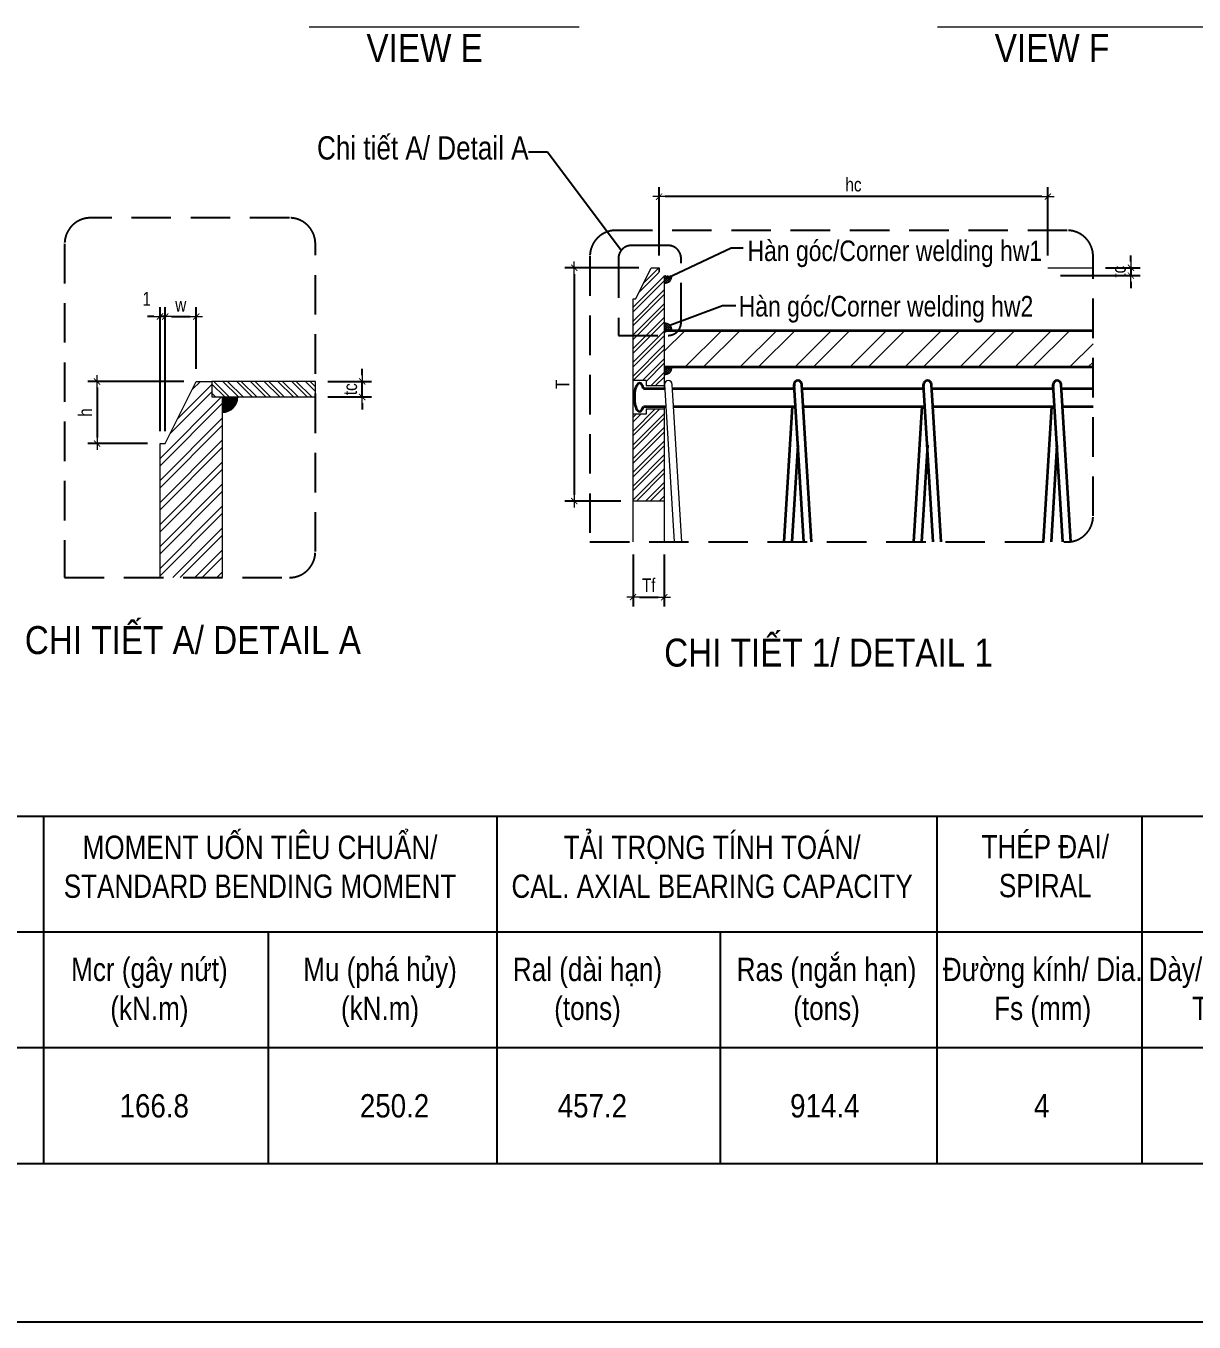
# Model space of a CAD drawing. Header units: millimetres. Extents: x -2123450 to -961021, y -260876 to 649159.
# Drawn here: x -1452834 to -1434058, y -137119 to -116289 of the extents above; entities that cross this region are included whole.
import ezdxf
from ezdxf.enums import TextEntityAlignment as Align

# ---------------------------------------------------------------- set-up
doc = ezdxf.new("R2010")
doc.units = ezdxf.units.MM
doc.header["$LTSCALE"] = 1000
doc.header["$MEASUREMENT"] = 0
doc.header["$PDMODE"] = 66
doc.linetypes.add('HIDDEN2', pattern=[4.7625, 3.175, -1.5875])
doc.layers.get('0').update_dxf_attribs({"linetype": 'CONTINUOUS'})
doc.layers.get('DEFPOINTS').update_dxf_attribs({"linetype": 'CONTINUOUS'})
for name, color, linetype, lineweight in [('4.DIM-F', 1, 'CONTINUOUS', 15), ('NDC_S_CONTINUOUS', 3, 'CONTINUOUS', 20), ('NDC_S_DIM', 1, 'CONTINUOUS', 9), ('NDC_S_HATCH MATERIAL', 8, 'CONTINUOUS', 13), ('NDC_S_REBAR', 4, 'CONTINUOUS', 35), ('NDC_S_VN TEXT', 7, 'CONTINUOUS', 9), ('netmanh', 6, 'CONTINUOUS', 15)]:
    doc.layers.add(name, color=color, linetype=linetype, lineweight=lineweight)
doc.styles.add('NDC_ARIAL', font='arial.ttf', dxfattribs={"width": 0.8})
doc.dimstyles.new('DIM', dxfattribs={"dimtxt": 0.03, "dimasz": 0.035, "dimexe": 0.03, "dimexo": 0.03, "dimgap": 0.005, "dimtad": 1, "dimdec": 0, "dimlfac": 10000, "dimzin": 0, "dimdsep": 46, "dimtxsty": 'NDC_ARIAL', "dimblk": 'DOTSMALL', "dimcen": 0.05, "dimclrd": 1, "dimclre": 1, "dimadec": 0, "dimazin": 0, "dimtfac": 1, "dimtdec": 0, "dimtofl": 0, "dimtmove": 0, "dimatfit": 3, "dimfxl": 0.03, "dimtolj": 1, "dimtzin": 0, "dimarcsym": 0})
doc.dimstyles.new('NDC_1-100', dxfattribs={"dimscale": 100, "dimtxt": 2.2, "dimasz": 1, "dimexe": 1.5, "dimexo": 2, "dimgap": 0.8, "dimtad": 1, "dimdec": 0, "dimdsep": 46, "dimtxsty": 'NDC_ARIAL', "dimblk": 'DIMMARK', "dimcen": 49999.938995, "dimdle": 1.5, "dimclrd": 1, "dimclre": 1, "dimclrt": 3, "dimadec": 0, "dimazin": 0, "dimtfac": 1, "dimtdec": 0, "dimtix": 1, "dimtmove": 2, "dimatfit": 3, "dimfxl": 1, "dimarcsym": 0})

# ---------------------------------------------------------------- blocks, each defined once
blk = doc.blocks.new('DIMMARK')
at = {"layer": 'NDC_S_DIM', "color": 1}
blk.add_line((-1.5, 0), (1, 0), dxfattribs=at)
at = {"layer": 'NDC_S_DIM', "color": 2, "const_width": 0.15}
blk.add_lwpolyline([(-0.5, -0.5), (0.5, 0.5)], dxfattribs=at)
blk = doc.blocks.new('*D1129')
at = {"layer": 'DEFPOINTS', "color": 0, "transparency": 16777216}
for p in [(-1448181, -122002), (-1447428, -122002), (-1448181, -122252)]:
    blk.add_point(p, dxfattribs=at)
at = {"layer": 'NDC_S_DIM', "color": 1, "lineweight": -2, "transparency": 16777216}
for p, q in [((-1447428, -121902), (-1447428, -121802)), ((-1447981, -122002), (-1447278, -122002)), ((-1447428, -122252), (-1447428, -122002)), ((-1447981, -122252), (-1447278, -122252)), ((-1447428, -122352), (-1447428, -122452))]:
    blk.add_line(p, q, dxfattribs=at)
at = {"layer": 'NDC_S_DIM', "color": 1, "lineweight": -2, "transparency": 16777216, "xscale": 100, "yscale": 100, "zscale": 100}
for p, rotation in [((-1447428, -122002), 270), ((-1447428, -122252), 90)]:
    blk.add_blockref('DIMMARK', p, dxfattribs=dict(at, rotation=rotation))
at = {"layer": 'NDC_S_DIM', "color": 3, "transparency": 16777216, "insert": (-1447620, -122127), "char_height": 220, "attachment_point": 5, "rotation": 90, "style": 'NDC_ARIAL'}
blk.add_mtext('tc', dxfattribs=at)
blk = doc.blocks.new('*D1130')
at = {"layer": 'DEFPOINTS', "color": 0, "transparency": 16777216}
for p in [(-1450678, -120960), (-1450678, -123002), (-1450595, -123002)]:
    blk.add_point(p, dxfattribs=at)
at = {"layer": 'NDC_S_DIM', "color": 1, "lineweight": -2, "transparency": 16777216}
for p, q in [((-1450678, -122802), (-1450678, -120810)), ((-1450595, -122802), (-1450595, -120810)), ((-1450778, -120960), (-1450878, -120960)), ((-1450595, -120960), (-1450678, -120960)), ((-1450495, -120960), (-1450395, -120960))]:
    blk.add_line(p, q, dxfattribs=at)
at = {"layer": 'NDC_S_DIM', "color": 1, "lineweight": -2, "transparency": 16777216, "xscale": 100, "yscale": 100, "zscale": 100}
blk.add_blockref('DIMMARK', (-1450678, -120960), dxfattribs=at)
at = {"layer": 'NDC_S_DIM', "color": 1, "lineweight": -2, "transparency": 16777216, "xscale": 100, "yscale": 100, "zscale": 100, "rotation": 180}
blk.add_blockref('DIMMARK', (-1450595, -120960), dxfattribs=at)
at = {"layer": 'NDC_S_DIM', "color": 3, "transparency": 16777216, "insert": (-1450893, -120675), "char_height": 220, "attachment_point": 5, "style": 'NDC_ARIAL'}
blk.add_mtext('1', dxfattribs=at)
blk = doc.blocks.new('*D1131')
at = {"layer": 'DEFPOINTS', "color": 0, "transparency": 16777216}
for p in [(-1450095, -120960), (-1450095, -122002), (-1450595, -123002)]:
    blk.add_point(p, dxfattribs=at)
at = {"layer": 'NDC_S_DIM', "color": 1, "lineweight": -2, "transparency": 16777216}
for p, q in [((-1450595, -122802), (-1450595, -120810)), ((-1450095, -121802), (-1450095, -120810)), ((-1450495, -120960), (-1450195, -120960))]:
    blk.add_line(p, q, dxfattribs=at)
at = {"layer": 'NDC_S_DIM', "color": 1, "lineweight": -2, "transparency": 16777216, "xscale": 100, "yscale": 100, "zscale": 100, "rotation": 180}
blk.add_blockref('DIMMARK', (-1450595, -120960), dxfattribs=at)
at = {"layer": 'NDC_S_DIM', "color": 1, "lineweight": -2, "transparency": 16777216, "xscale": 100, "yscale": 100, "zscale": 100}
blk.add_blockref('DIMMARK', (-1450095, -120960), dxfattribs=at)
at = {"layer": 'NDC_S_DIM', "color": 3, "transparency": 16777216, "insert": (-1450345, -120770), "char_height": 220, "attachment_point": 5, "style": 'NDC_ARIAL'}
blk.add_mtext('w', dxfattribs=at)
blk = doc.blocks.new('*D1132')
at = {"layer": 'DEFPOINTS', "color": 0, "transparency": 16777216}
for p in [(-1450095, -122002), (-1451690, -123002), (-1450678, -123002)]:
    blk.add_point(p, dxfattribs=at)
at = {"layer": 'NDC_S_DIM', "color": 1, "lineweight": -2, "transparency": 16777216}
for p, q in [((-1450295, -122002), (-1451840, -122002)), ((-1451690, -122102), (-1451690, -122902)), ((-1450878, -123002), (-1451840, -123002))]:
    blk.add_line(p, q, dxfattribs=at)
at = {"layer": 'NDC_S_DIM', "color": 1, "lineweight": -2, "transparency": 16777216, "xscale": 100, "yscale": 100, "zscale": 100}
for p, rotation in [((-1451690, -122002), 90), ((-1451690, -123002), 270)]:
    blk.add_blockref('DIMMARK', p, dxfattribs=dict(at, rotation=rotation))
at = {"layer": 'NDC_S_DIM', "color": 3, "transparency": 16777216, "insert": (-1451880, -122502), "char_height": 220, "attachment_point": 5, "rotation": 90, "style": 'NDC_ARIAL'}
blk.add_mtext('h', dxfattribs=at)
blk = doc.blocks.new('*D1146')
at = {"layer": 'DEFPOINTS', "color": 0, "transparency": 16777216}
for p in [(-1442657, -119032), (-1442657, -120176), (-1436407, -120176)]:
    blk.add_point(p, dxfattribs=at)
at = {"layer": 'NDC_S_DIM', "color": 1, "lineweight": -2, "transparency": 16777216}
for p, q in [((-1442657, -119976), (-1442657, -118882)), ((-1436407, -119976), (-1436407, -118882)), ((-1436507, -119032), (-1442557, -119032))]:
    blk.add_line(p, q, dxfattribs=at)
at = {"layer": 'NDC_S_DIM', "color": 1, "lineweight": -2, "transparency": 16777216, "xscale": 100, "yscale": 100, "zscale": 100, "rotation": 180}
blk.add_blockref('DIMMARK', (-1442657, -119032), dxfattribs=at)
at = {"layer": 'NDC_S_DIM', "color": 1, "lineweight": -2, "transparency": 16777216, "xscale": 100, "yscale": 100, "zscale": 100}
blk.add_blockref('DIMMARK', (-1436407, -119032), dxfattribs=at)
at = {"layer": 'NDC_S_DIM', "color": 3, "transparency": 16777216, "insert": (-1439532, -118840), "char_height": 220, "attachment_point": 5, "style": 'NDC_ARIAL'}
blk.add_mtext('hc', dxfattribs=at)
blk = doc.blocks.new('*D1147')
at = {"layer": 'DEFPOINTS', "color": 0, "transparency": 16777216}
for p in [(-1435680, -120176), (-1436407, -120301), (-1435073, -120301)]:
    blk.add_point(p, dxfattribs=at)
at = {"layer": 'NDC_S_DIM', "color": 1, "lineweight": -2, "transparency": 16777216}
for p, q in [((-1435073, -120076), (-1435073, -119976)), ((-1435480, -120176), (-1434923, -120176)), ((-1435073, -120176), (-1435073, -120301)), ((-1436207, -120301), (-1434923, -120301)), ((-1435073, -120401), (-1435073, -120501))]:
    blk.add_line(p, q, dxfattribs=at)
at = {"layer": 'NDC_S_DIM', "color": 1, "lineweight": -2, "transparency": 16777216, "xscale": 100, "yscale": 100, "zscale": 100}
for p, rotation in [((-1435073, -120176), 270), ((-1435073, -120301), 90)]:
    blk.add_blockref('DIMMARK', p, dxfattribs=dict(at, rotation=rotation))
at = {"layer": 'NDC_S_DIM', "color": 3, "transparency": 16777216, "insert": (-1435265, -120239), "char_height": 220, "attachment_point": 5, "rotation": 90, "style": 'NDC_ARIAL'}
blk.add_mtext('tc', dxfattribs=at)
blk = doc.blocks.new('*D1228')
at = {"layer": 'DEFPOINTS', "color": 0, "transparency": 16777216}
for p in [(-1443074, -124581), (-1442574, -124581), (-1442574, -125469)]:
    blk.add_point(p, dxfattribs=at)
at = {"layer": 'NDC_S_DIM', "color": 1, "lineweight": -2, "transparency": 16777216}
for p, q in [((-1443074, -124781), (-1443074, -125619)), ((-1442574, -124781), (-1442574, -125619)), ((-1442974, -125469), (-1442674, -125469))]:
    blk.add_line(p, q, dxfattribs=at)
at = {"layer": 'NDC_S_DIM', "color": 1, "lineweight": -2, "transparency": 16777216, "xscale": 100, "yscale": 100, "zscale": 100, "rotation": 180}
blk.add_blockref('DIMMARK', (-1443074, -125469), dxfattribs=at)
at = {"layer": 'NDC_S_DIM', "color": 1, "lineweight": -2, "transparency": 16777216, "xscale": 100, "yscale": 100, "zscale": 100}
blk.add_blockref('DIMMARK', (-1442574, -125469), dxfattribs=at)
at = {"layer": 'NDC_S_DIM', "color": 3, "transparency": 16777216, "insert": (-1442824, -125277), "char_height": 220, "attachment_point": 5, "style": 'NDC_ARIAL'}
blk.add_mtext('Tf', dxfattribs=at)
blk = doc.blocks.new('*D1229')
at = {"layer": 'DEFPOINTS', "color": 0, "transparency": 16777216}
for p in [(-1442782, -120176), (-1444021, -123926), (-1443074, -123926)]:
    blk.add_point(p, dxfattribs=at)
at = {"layer": 'NDC_S_DIM', "color": 1, "lineweight": -2, "transparency": 16777216}
for p, q in [((-1442982, -120176), (-1444171, -120176)), ((-1444021, -120276), (-1444021, -123826)), ((-1443274, -123926), (-1444171, -123926))]:
    blk.add_line(p, q, dxfattribs=at)
at = {"layer": 'NDC_S_DIM', "color": 1, "lineweight": -2, "transparency": 16777216, "xscale": 100, "yscale": 100, "zscale": 100}
for p, rotation in [((-1444021, -120176), 90), ((-1444021, -123926), 270)]:
    blk.add_blockref('DIMMARK', p, dxfattribs=dict(at, rotation=rotation))
at = {"layer": 'NDC_S_DIM', "color": 3, "transparency": 16777216, "insert": (-1444211, -122051), "char_height": 220, "attachment_point": 5, "rotation": 90, "style": 'NDC_ARIAL'}
blk.add_mtext('T', dxfattribs=at)
blk = doc.blocks.new('_DotSmall')
at = {"color": 0, "linetype": 'ByBlock', "lineweight": 9, "const_width": 0.5}
blk.add_lwpolyline([(-0.0625, 0, 1), (0.0625, 0, 1)], format="xyb", close=True, dxfattribs=at)

msp = doc.modelspace()

# ---------------------------------------------------------------- hatches: boundary and pattern name
at = {"layer": 'NDC_S_HATCH MATERIAL'}
h = msp.add_hatch(dxfattribs=at)
h.set_pattern_fill('ANSI32', color=256, scale=416.666667)
h.set_pattern_definition([(45, (-3050551.59, 508599.33), (-110.485435, 110.485435), []), (45, (-3050477.93, 508599.33), (-110.485435, 110.485435), [])])
h.paths.add_polyline_path([(-1442573.92, -122444.84), (-1442865.59, -122444.84), (-1442865.59, -122528.18), (-1443073.92, -122528.18), (-1443073.92, -123926.09), (-1442573.92, -123926.09)])
h.paths.add_polyline_path([(-1443073.92, -121986.51), (-1442865.59, -121986.51), (-1442865.59, -122069.84), (-1442573.92, -122069.84), (-1442573.92, -120301.09), (-1442657.26, -120301.09), (-1442657.26, -120176.09), (-1442782.26, -120176.09), (-1443032.26, -120676.09), (-1443073.92, -120676.09)])
h = msp.add_hatch(dxfattribs=at)
h.set_pattern_fill('ANSI37', color=256, scale=208.333333)
h.set_pattern_definition([(45, (-1801186.96, -350890.517), (-18.4142391, 18.4142391), []), (135, (-1801186.96, -350890.517), (-18.4142391, -18.4142391), [])])
edge = h.paths.add_edge_path()
edge.add_line((-1442448.92, -120301.09), (-1442573.92, -120301.09))
edge.add_line((-1442573.92, -120301.09), (-1442573.92, -120426.09))
edge.add_arc((-1442573.92, -120301.09), 125, 270, 360)
h = msp.add_hatch(dxfattribs=at)
h.set_pattern_fill('ANSI37', color=256, scale=208.333333)
h.set_pattern_definition([(45, (-1902017.574, -713612.005), (-18.4142391, 18.4142391), []), (135, (-1902017.574, -713612.005), (-18.4142391, -18.4142391), [])])
h.paths.add_polyline_path([(-1442573.92, -121061.79), (-1442573.92, -121186.79), (-1442448.92, -121186.79, 0.41421356)])
h = msp.add_hatch(dxfattribs=at)
h.set_pattern_fill('ANSI32', color=256, scale=1666.666667)
h.set_pattern_definition([(45, (-1089596.6, -115609.83), (-441.9417, 441.9417), []), (45, (-1089302, -115609.83), (-441.9417, 441.9417), [])])
h.paths.add_polyline_path([(-1435680.1, -121186.79), (-1442573.92, -121186.79), (-1442573.92, -121770.13), (-1435680.1, -121770.13)])
h = msp.add_hatch(dxfattribs=at)
h.set_pattern_fill('ANSI37', color=256, scale=208.333333)
h.set_pattern_definition([(45, (-1902017.574, -714195.34), (-18.4142391, 18.4142391), []), (135, (-1902017.574, -714195.34), (-18.4142391, -18.4142391), [])])
h.paths.add_polyline_path([(-1442573.92, -121895.13), (-1442573.92, -121770.13), (-1442448.92, -121770.13, -0.41421356)])
h = msp.add_hatch(dxfattribs=at)
h.set_pattern_fill('ANSI32', color=256, scale=666.666667)
h.set_pattern_definition([(45, (-1520606.8, -247616.32), (-176.7767, 176.7767), []), (45, (-1520488.94, -247616.32), (-176.7767, 176.7767), [])])
h.paths.add_polyline_path([(-1449678.11, -122251.57), (-1449844.78, -122251.57), (-1449844.78, -122001.57), (-1450094.78, -122001.57), (-1450594.78, -123001.57), (-1450678.11, -123001.57), (-1450678.11, -125153.65), (-1449678.11, -125153.65)])
h = msp.add_hatch(dxfattribs=at)
h.set_pattern_fill('ANSI32', color=256, scale=416.666667, angle=90)
h.set_pattern_definition([(135, (-1587260.04, -293104.93), (-110.48543, -110.48543), []), (135, (-1587260.04, -293031.27), (-110.48543, -110.48543), [])])
h.paths.add_polyline_path([(-1449844.78, -122001.57), (-1449844.78, -122251.57), (-1448181.02, -122251.57), (-1448181.02, -122001.57)])
h = msp.add_hatch(color=256, dxfattribs=at)
h.dxf.hatch_style = 1
edge = h.paths.add_edge_path()
edge.add_line((-1449428.11, -122251.57), (-1449678.11, -122251.57))
edge.add_line((-1449678.11, -122251.57), (-1449678.11, -122501.57))
edge.add_arc((-1449678.11, -122251.57), 250, 270, 360)

# ---------------------------------------------------------------- linework, layer by layer
for p, q in [((-1466881.82, -128988.61), (-1414434.86, -128988.61)), ((-1452553.73, -128988.61), (-1452553.73, -134568.96)), ((-1445262.77, -128988.61), (-1445262.77, -134568.96)), ((-1438190.4, -128988.61), (-1438190.4, -134568.96)), ((-1434897.38, -128988.61), (-1434897.38, -134568.96)), ((-1466881.82, -130848.73), (-1414434.86, -130848.73)), ((-1448940.12, -130848.73), (-1448940.12, -134568.96)), ((-1441673.38, -130848.73), (-1441673.38, -134568.96)), ((-1459143.84, -132708.85), (-1414434.86, -132708.85)), ((-1466881.82, -134568.96), (-1414434.86, -134568.96))]:
    msp.add_line(p, q)
at = {"linetype": 'HIDDEN2', "ltscale": 0.2}
for points in [[(-1452211.89, -125153.65), (-1448597.69, -125153.65, 0.41421356), (-1448181.02, -124736.98), (-1448181.02, -119790.84, 0.41421356), (-1448597.69, -119374.17), (-1451795.23, -119374.17, 0.41421356), (-1452211.89, -119790.84)], [(-1436096.77, -119575.1), (-1443352.48, -119575.1, 0.41421356), (-1443769.14, -119991.77), (-1443769.14, -124581.23), (-1436096.77, -124581.23, 0.41421356), (-1435680.1, -124164.56), (-1435680.1, -119991.77, 0.41421356)], [(-1443310.68, -121262.43), (-1442511.29, -121262.43, 0.41421356), (-1442302.96, -121054.1), (-1442302.96, -120025.89, 0.41421356), (-1442511.29, -119817.56), (-1443102.34, -119817.56, 0.41421356), (-1443310.68, -120025.89)]]:
    msp.add_lwpolyline(points, format="xyb", close=True, dxfattribs=at)
at = {"layer": '4.DIM-F'}
for p, q in [((-1448279.72, -116304.93), (-1443939.73, -116304.93)), ((-1438181.04, -116304.93), (-1433897.78, -116304.93))]:
    msp.add_line(p, q, dxfattribs=at)
at = {"layer": 'DEFPOINTS'}
msp.add_lwpolyline([(-1527984.86, -48018.96), (-1401834.86, -48018.96), (-1401834.86, -137118.96), (-1527984.86, -137118.96)], close=True, dxfattribs=at)
at = {"layer": 'NDC_S_CONTINUOUS'}
for p, q in [((-1442657.26, -120238.59), (-1442657.26, -120176.09)), ((-1436407.26, -120176.09), (-1435680.1, -120176.09)), ((-1442573.92, -120301.09), (-1442573.92, -122113.59)), ((-1442865.59, -121986.51), (-1443073.92, -121986.51)), ((-1442865.59, -121986.51), (-1442865.59, -122069.84)), ((-1442865.59, -122069.84), (-1442573.92, -122069.84)), ((-1442865.59, -122444.84), (-1442865.59, -122528.18)), ((-1442865.59, -122444.84), (-1442573.92, -122444.84)), ((-1442573.92, -122405.26), (-1442573.92, -124581.23)), ((-1442865.59, -122528.18), (-1443073.92, -122528.18)), ((-1442573.92, -123926.09), (-1443073.92, -123926.09))]:
    msp.add_line(p, q, dxfattribs=at)
for points in [[(-1443073.92, -124581.23), (-1443073.92, -120676.09), (-1443032.26, -120676.09), (-1442782.26, -120176.09), (-1442657.26, -120176.09), (-1442657.26, -120238.59)], [(-1450678.11, -125153.65), (-1450678.11, -123001.57), (-1450594.78, -123001.57), (-1450094.78, -122001.57), (-1449844.78, -122001.57), (-1449844.78, -122251.57), (-1449678.11, -122251.57), (-1449678.11, -125153.65)]]:
    msp.add_lwpolyline(points, dxfattribs=at)
msp.add_lwpolyline([(-1449844.78, -122251.57), (-1448181.02, -122251.57), (-1448181.02, -122001.57), (-1449844.78, -122001.57)], close=True, dxfattribs=at)
msp.add_arc((-1442573.92, -120301.09), 125, 270, 0, dxfattribs=at)
at = {"layer": 'NDC_S_HATCH MATERIAL'}
msp.add_lwpolyline([(-1442290.64, -124581.23), (-1442446.05, -122051.14, 0.99812057), (-1442571.28, -122051.14), (-1442415.87, -124581.23)], format="xyb", dxfattribs=at)
for centre, start, end in [((-1442573.92, -121186.79), 0, 90), ((-1442573.92, -121770.13), 270, 0)]:
    msp.add_arc(centre, 125, start, end, dxfattribs=at)
at = {"layer": 'NDC_S_REBAR'}
for p, q in [((-1440487.95, -122051.14), (-1440492.76, -122113.59)), ((-1440332.54, -124581.23), (-1440487.95, -122051.14)), ((-1440207.3, -124581.23), (-1440362.72, -122051.14)), ((-1438404.62, -122051.14), (-1438409.42, -122113.59)), ((-1438249.21, -124581.23), (-1438404.62, -122051.14)), ((-1438123.97, -124581.23), (-1438279.38, -122051.14)), ((-1436321.28, -122051.14), (-1436326.09, -122113.59)), ((-1436165.87, -124581.23), (-1436321.28, -122051.14)), ((-1436040.64, -124581.23), (-1436196.05, -122051.14)), ((-1442907.26, -122113.59), (-1442573.69, -122113.59)), ((-1442442.21, -122113.59), (-1440484.11, -122113.59)), ((-1440358.88, -122113.59), (-1438400.78, -122113.59)), ((-1438275.55, -122113.59), (-1436407.26, -122113.59)), ((-1436407.26, -122113.59), (-1436317.45, -122113.59)), ((-1436192.21, -122113.59), (-1435680.1, -122113.59)), ((-1442907.26, -122405.26), (-1442549.53, -122405.26)), ((-1442424.3, -122405.26), (-1440466.2, -122405.26)), ((-1440515.2, -122405.26), (-1440648.86, -124581.23)), ((-1440340.96, -122405.26), (-1438382.87, -122405.26)), ((-1438431.87, -122405.26), (-1438565.53, -124581.23)), ((-1438257.63, -122405.26), (-1436407.26, -122405.26)), ((-1436348.54, -122405.26), (-1436482.19, -124581.23)), ((-1436407.26, -122405.26), (-1436299.53, -122405.26)), ((-1436174.3, -122405.26), (-1435680.1, -122405.26)), ((-1440428.08, -123025.79), (-1440523.63, -124581.23)), ((-1438344.75, -123025.79), (-1438440.29, -124581.23)), ((-1436261.42, -123025.79), (-1436356.96, -124581.23))]:
    msp.add_line(p, q, dxfattribs=at)
for points in [[(-1435680.1, -121186.79), (-1442573.92, -121186.79)], [(-1442573.92, -121770.13), (-1435680.1, -121770.13)]]:
    msp.add_lwpolyline(points, dxfattribs=at)
for centre in [(-1440425.45, -122051.14), (-1438342.12, -122051.14), (-1436258.78, -122051.14)]:
    msp.add_arc(centre, 62.5, 0, 180, dxfattribs=at)
msp.add_ellipse((-1442970.87, -122257.34), major_axis=(0, 229), ratio=0.36390241, start_param=5.39102476, end_param=10.29333761, dxfattribs=at)
at = {"layer": 'netmanh'}
msp.add_arc((-1449678.11, -122251.57), 250, 270, 0, dxfattribs=at)

# ---------------------------------------------------------------- texts
at = {"layer": 'NDC_S_VN TEXT', "lineweight": 70, "style": 'NDC_ARIAL', "width": 0.85}
for s, p in [('VIEW E', (-1447360.17, -116869.43)), ('VIEW F', (-1437261.48, -116869.43))]:
    msp.add_text(s, height=450, dxfattribs=at).set_placement(p)
at = {"layer": 'NDC_S_VN TEXT', "style": 'NDC_ARIAL', "width": 0.8}
for s, p in [('Hàn góc/Corner welding hw1', (-1441235.37, -120067.4)), ('Hàn góc/Corner welding hw2', (-1441377.09, -120958.96))]:
    msp.add_text(s, height=330, dxfattribs=at).set_placement(p)
at = {"layer": 'NDC_S_VN TEXT', "lineweight": 70, "style": 'NDC_ARIAL', "width": 0.85}
for s, p in [('CHI TIẾT A/ DETAIL A', (-1450149.82, -126384.01)), ('CHI TIẾT 1/ DETAIL 1', (-1439932.95, -126584.94))]:
    msp.add_text(s, height=450, dxfattribs=at).set_placement(p, align=Align.CENTER)
at = {"layer": 'NDC_S_VN TEXT', "style": 'NDC_ARIAL', "width": 0.85}
for s, p in [('166.8', (-1450770.85, -133830.88)), ('250.2', (-1446908.47, -133830.88)), ('457.2', (-1443729.11, -133830.88)), ('914.4', (-1439993.36, -133830.88)), ('4', (-1436507.52, -133830.88))]:
    msp.add_text(s, height=375, dxfattribs=at).set_placement(p, align=Align.CENTER)
at = {"layer": 'NDC_S_VN TEXT', "insert": (-1444754.57, -118441.81), "char_height": 375, "attachment_point": 9, "style": 'NDC_ARIAL'}
msp.add_mtext('{\\fArial|b0|i0|c0|p34;Chi tiết A/ Detail A}', dxfattribs=at)
at = {"layer": 'NDC_S_VN TEXT', "char_height": 375, "attachment_point": 2, "style": 'NDC_ARIAL'}
for s, width, insert in [('MOMENT UỐN TIÊU CHUẨN/ STANDARD BENDING MOMENT', 7590.2044, (-1449070.79, -129301.26)), ('TẢI TRỌNG TÍNH TOÁN/\\PCAL. AXIAL BEARING CAPACITY', 7645.1428, (-1441804.06, -129301.26)), ('THÉP ĐAI/ SPIRAL', 3315.9246, (-1436449.35, -129291.98)), ('Mu (phá hủy)\\P(kN.m)', 2755.2997, (-1447142.15, -131263.74)), ('Ras (ngắn hạn)\\P(tons)', 3615.3643, (-1439964.94, -131263.74)), ('Mcr (gây nứt)\\P(kN.m)', 3602.3164, (-1450848.78, -131263.74)), ('Ral (dài hạn)\\P(tons)', 3552.2474, (-1443807.04, -131263.74)), ('Đường kính/ Dia. Fs (mm)', 3521.7925, (-1436490.78, -131263.74)), ('Dày/ Thickness Tf (mm)', 3146.0894, (-1433356.09, -131263.74))]:
    msp.add_mtext_dynamic_manual_height_columns(s, width=width, gutter_width=0.37, heights=[0], dxfattribs=dict(at, insert=insert))

# ---------------------------------------------------------------- dimensions: what is measured, and where the dimension line sits
at = {"layer": 'NDC_S_DIM'}
for base, p1, p2, text, picture, middle in [((-1442657.26, -119032.16), (-1436407.26, -120176.09), (-1442657.26, -120176.09), 'hc', '*D1146', (-1439532.26, -118840.36)), ((-1450094.78, -120960.18), (-1450594.78, -123001.57), (-1450094.78, -122001.57), 'w', '*D1131', (-1450344.78, -120770.18)), ((-1442573.92, -125468.5), (-1443073.92, -124581.23), (-1442573.92, -124581.23), 'Tf', '*D1228', (-1442823.92, -125276.63))]:
    dim = msp.add_linear_dim(base=base, p1=p1, p2=p2, text=text, dimstyle='NDC_1-100', dxfattribs=at)
    dim.commit()
    dim.dimension.update_dxf_attribs({"geometry": picture, "text_midpoint": middle})
for base, p1, p2, text, picture, middle in [((-1435073.29, -120301.09), (-1435680.1, -120176.09), (-1436407.26, -120301.09), 'tc', '*D1147', (-1435265.1, -120238.59)), ((-1444020.56, -123926.09), (-1442782.26, -120176.09), (-1443073.92, -123926.09), 'T', '*D1229', (-1444210.56, -122051.09)), ((-1447428.07, -122001.57), (-1448181.02, -122251.57), (-1448181.02, -122001.57), 'tc', '*D1129', (-1447619.88, -122126.57)), ((-1451689.59, -123001.57), (-1450094.78, -122001.57), (-1450678.11, -123001.57), 'h', '*D1132', (-1451879.59, -122501.57))]:
    dim = msp.add_linear_dim(base=base, p1=p1, p2=p2, angle=90, text=text, dimstyle='NDC_1-100', dxfattribs=at)
    dim.commit()
    dim.dimension.update_dxf_attribs({"geometry": picture, "text_midpoint": middle})
dim = msp.add_linear_dim(base=(-1450678.11, -120960.18), p1=(-1450594.78, -123001.57), p2=(-1450678.11, -123001.57), text='1', dimstyle='NDC_1-100', dxfattribs=at)
dim.commit()
dim.dimension.update_dxf_attribs({"geometry": '*D1130', "text_midpoint": (-1450893.42, -120674.5), "dimtype": 160})

# ---------------------------------------------------------------- leaders
at = {"layer": 'NDC_S_DIM', "annotation_type": 0, "has_hookline": 1, "hookline_direction": 1, "text_width": 3380.42}
msp.add_leader([(-1443264.77, -119895.43), (-1444447.86, -118316.81), (-1444754.57, -118316.81)], dimstyle='DIM', override={"dimgap": 0.005, "dimtad": 0}, dxfattribs=at)
at = {"layer": 'NDC_S_DIM'}
for points in [[(-1442529.73, -120345.29), (-1441500.22, -119856.77), (-1441306.94, -119856.77)], [(-1442485.54, -121098.4), (-1441634.91, -120781.93), (-1441421.48, -120781.93)]]:
    msp.add_leader(points, dimstyle='DIM', override={"dimgap": 0.005, "dimtad": 0}, dxfattribs=at)

doc.saveas('drawing.dxf')
